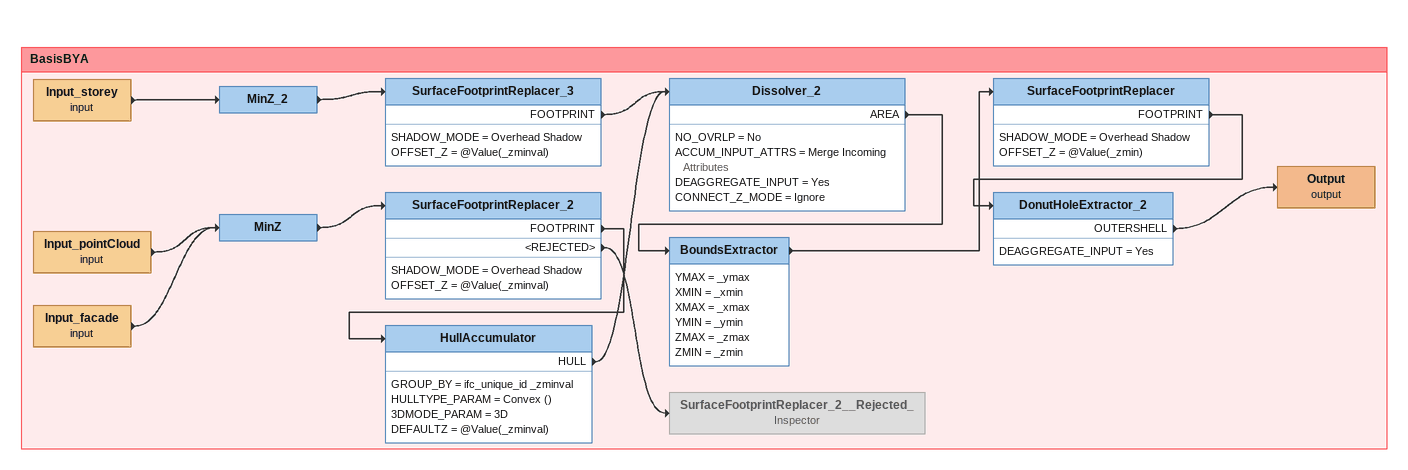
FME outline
Bookmark: BasisBYA
Input_storey (input)
    -> MinZ_2
MinZ_2
    -> SurfaceFootprintReplacer_3
SurfaceFootprintReplacer_3
    SHADOW_MODE = Overhead Shadow
    OFFSET_Z = @Value(_zminval)
    FOOTPRINT -> Dissolver_2
Input_pointCloud (input)
    -> MinZ
Input_facade (input)
    -> MinZ
MinZ
    -> SurfaceFootprintReplacer_2
SurfaceFootprintReplacer_2
    SHADOW_MODE = Overhead Shadow
    OFFSET_Z = @Value(_zminval)
    FOOTPRINT -> HullAccumulator
    <REJECTED> -> SurfaceFootprintReplacer_2__Rejected_
HullAccumulator
    GROUP_BY = ifc_unique_id _zminval
    HULLTYPE_PARAM = Convex ()
    3DMODE_PARAM = 3D
    DEFAULTZ = @Value(_zminval)
    HULL -> Dissolver_2
Dissolver_2
    NO_OVRLP = No
    ACCUM_INPUT_ATTRS = Merge Incoming Attributes
    DEAGGREGATE_INPUT = Yes
    CONNECT_Z_MODE = Ignore
    AREA -> BoundsExtractor
BoundsExtractor
    YMAX = _ymax
    XMIN = _xmin
    XMAX = _xmax
    YMIN = _ymin
    ZMAX = _zmax
    ZMIN = _zmin
    -> SurfaceFootprintReplacer
SurfaceFootprintReplacer
    SHADOW_MODE = Overhead Shadow
    OFFSET_Z = @Value(_zmin)
    FOOTPRINT -> DonutHoleExtractor_2
DonutHoleExtractor_2
    DEAGGREGATE_INPUT = Yes
    OUTERSHELL -> Output (output)
Output (output)
SurfaceFootprintReplacer_2__Rejected_: Inspector [off]
